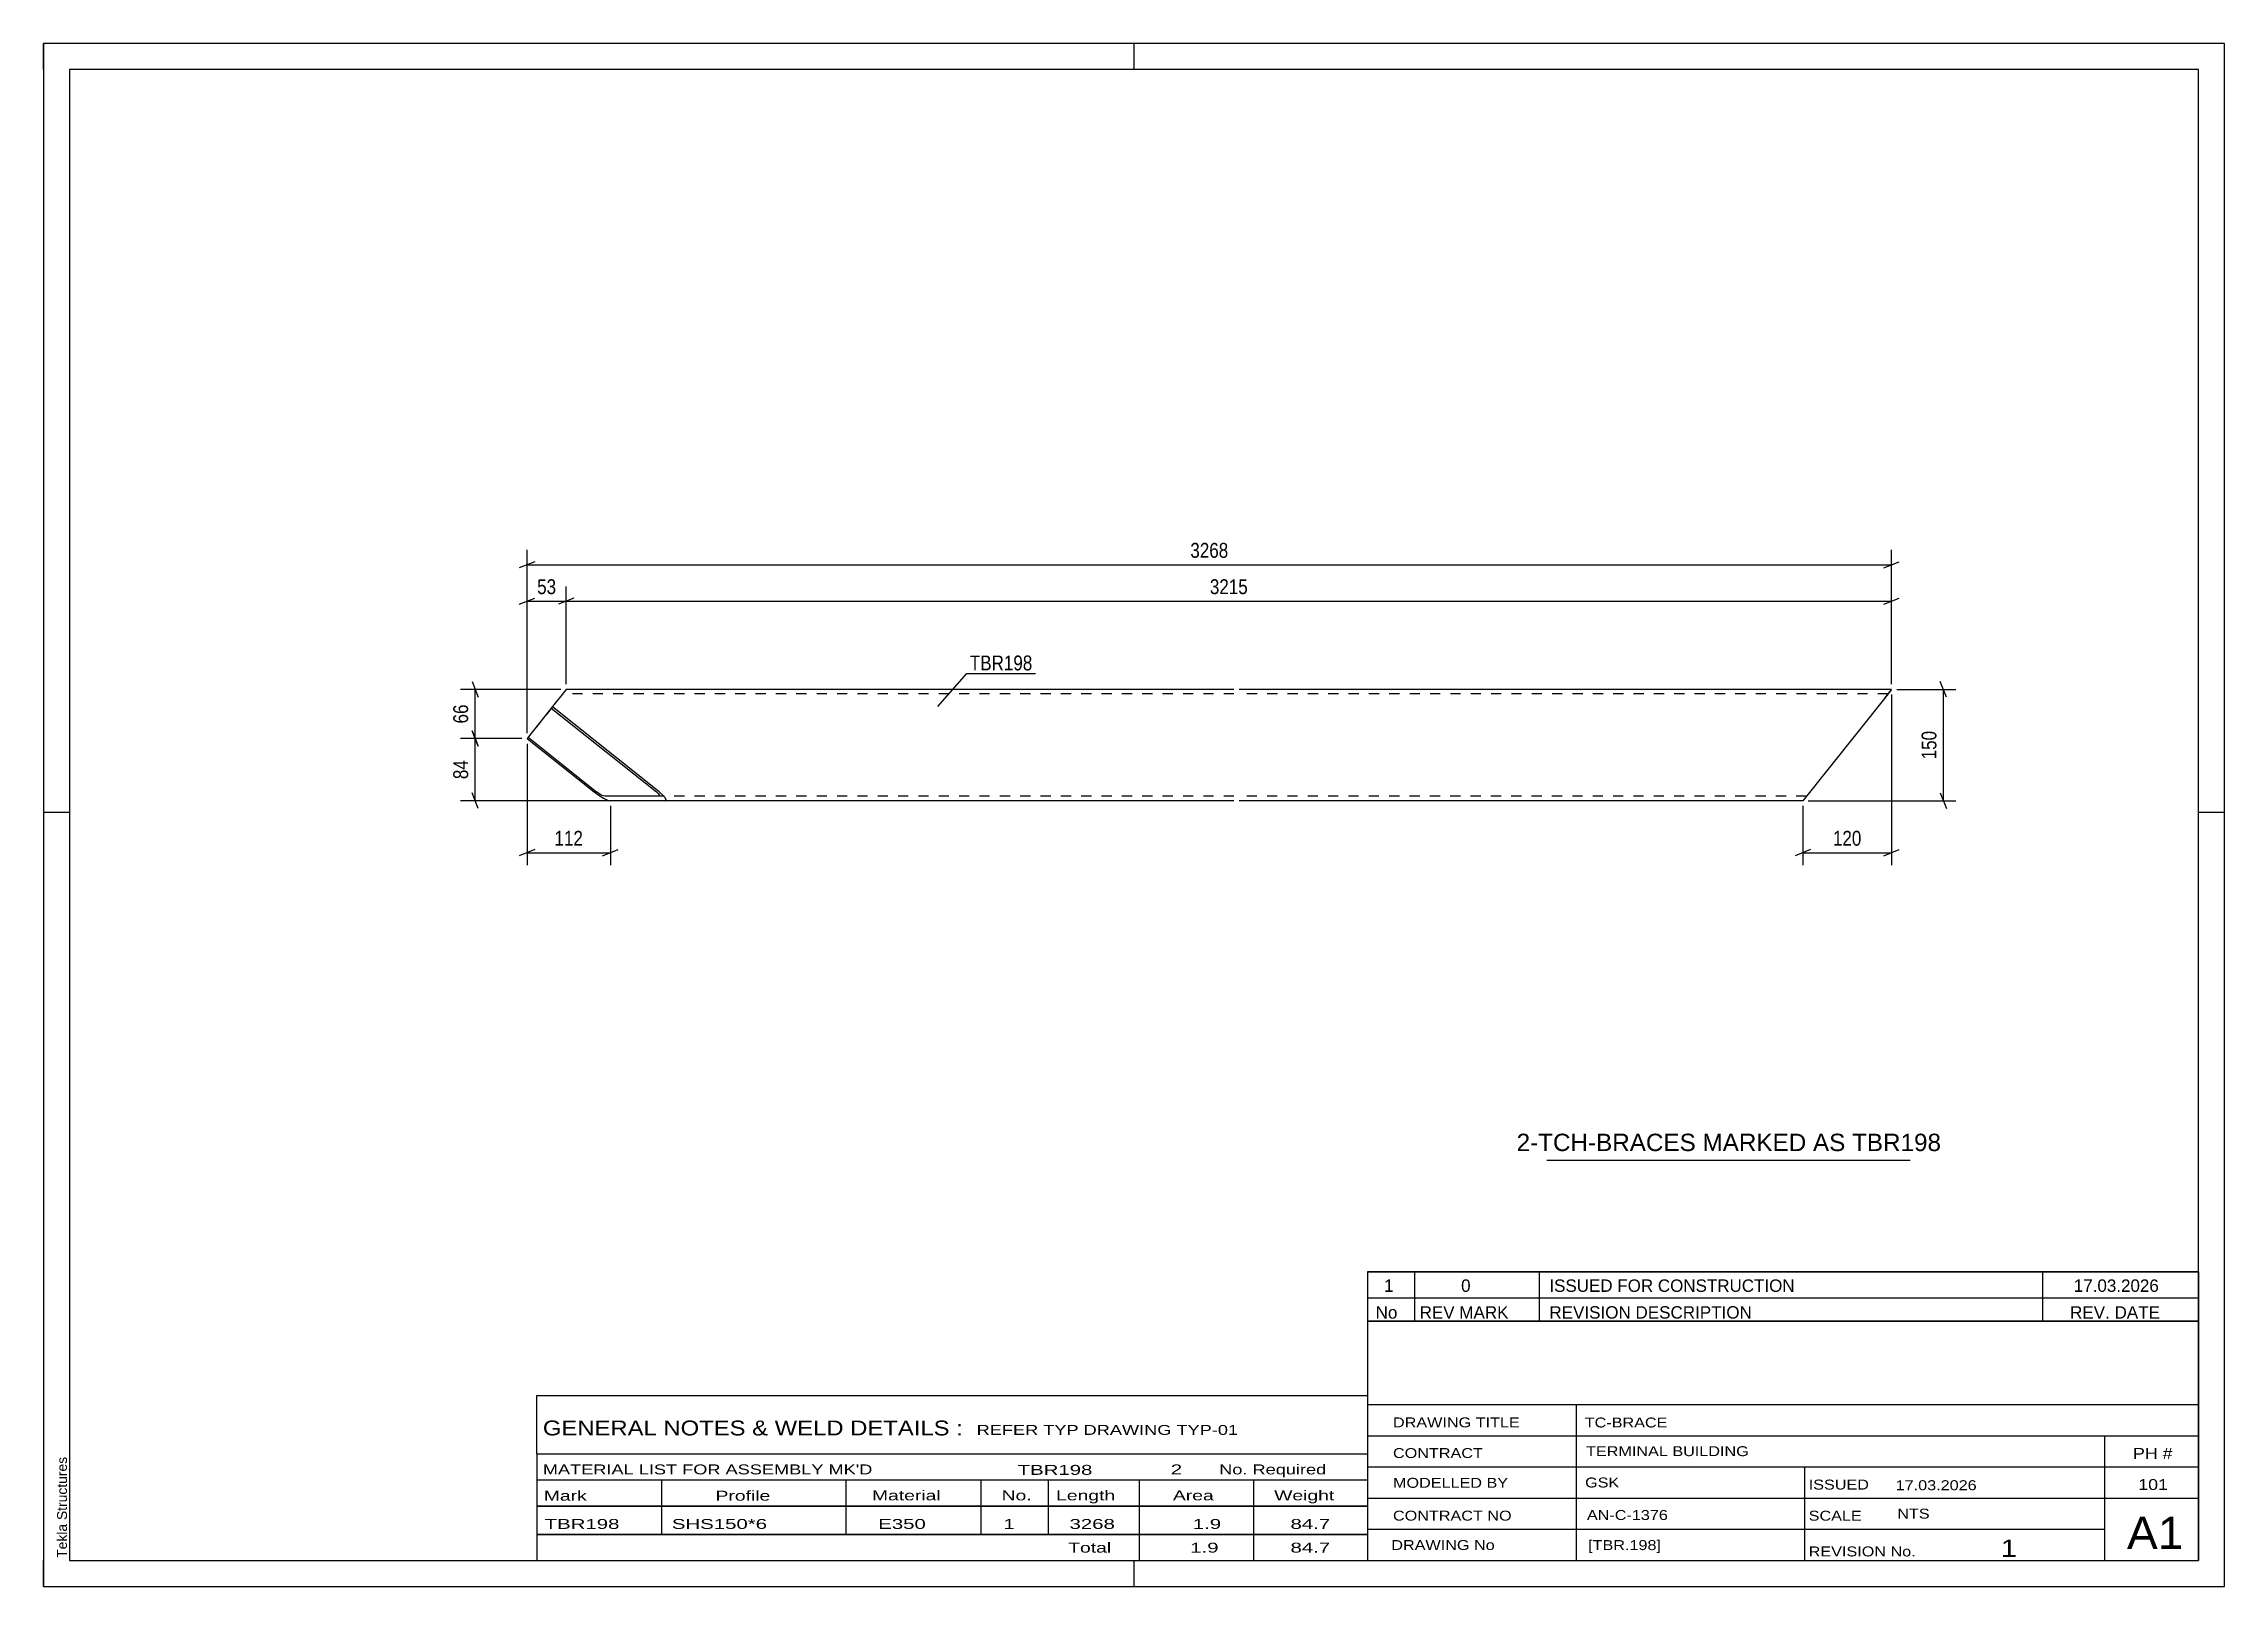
# Paper-space layout 'Layout1' of a CAD drawing. Header units: millimetres. Extents: x 0 to 420, y 0 to 297.
# The model-space entities are those that its viewports show. They can reach past a viewport. Long polylines and large blocks are cut down to what shows.
import ezdxf

# ---------------------------------------------------------------- set-up
doc = ezdxf.new("R2010")
doc.units = ezdxf.units.MM
doc.linetypes.add('DXK_LINE_DOT2', pattern=[3.9198, 1.9599, -1.9599])
doc.layers.add('Viewport layer', color=7, linetype='Continuous', plot=False)
doc.styles.add('Arial', font='ARIAL.TTF', dxfattribs={"height": 0.2})
doc.styles.add('Arial Narrow', font='ARIALN.TTF', dxfattribs={"height": 0.2})

# ---------------------------------------------------------------- blocks, each defined once
blk = doc.blocks.new('Unknown-580637370-1162')
at = {"color": 5, "linetype": 'Continuous'}
for p, q in [((420, 297), (0, 297)), ((0, 297), (0, 0)), ((0, 292), (0, 297)), ((210, 292), (210, 297)), ((420, 0), (420, 297)), ((415, 292), (5, 292)), ((5, 292), (5, 5)), ((415, 5), (415, 292)), ((5, 149), (0, 149)), ((420, 149), (415, 149)), ((0, 0), (0, 5)), ((5, 5), (415, 5)), ((210, 0), (210, 5)), ((0, 0), (420, 0))]:
    blk.add_line(p, q, dxfattribs=at)
at = {"color": 174, "linetype": 'Continuous', "style": 'Arial'}
blk.add_text('Tekla Structures', height=1.9102, rotation=90, dxfattribs=at).set_placement((4.5, 5.5))
blk = doc.blocks.new('Part-580637370-1944 - 1938')
at = {"color": 2, "linetype": 'Continuous'}
for p, q in [((100.64, 172.67), (97.78, 169.08)), ((229.24, 172.67), (100.64, 172.67)), ((355.89, 172.67), (230.24, 172.67)), ((355.89, 172.67), (354.53, 170.95)), ((97.78, 169.08), (93.11, 163.23)), ((97.78, 169.08), (118.02, 152.95)), ((118.52, 152.95), (97.98, 169.33)), ((354.53, 170.95), (338.81, 151.24)), ((93.11, 163.23), (106.01, 152.95)), ((93.31, 163.47), (106.51, 152.95)), ((106.01, 152.95), (106.91, 152.3)), ((106.96, 152.63), (106.51, 152.95)), ((106.91, 152.3), (107.82, 151.74)), ((107.41, 152.35), (106.96, 152.63)), ((107.81, 152.16), (107.41, 152.35)), ((108.08, 152.1), (107.81, 152.16)), ((107.82, 151.74), (108.61, 151.37)), ((118.59, 152.1), (108.08, 152.1)), ((108.61, 151.37), (109.16, 151.24)), ((229.24, 151.24), (109.16, 151.24)), ((118.02, 152.95), (118.39, 152.63)), ((118.39, 152.63), (118.63, 152.35)), ((119.27, 152.3), (118.52, 152.95)), ((118.7, 152.16), (118.59, 152.1)), ((118.63, 152.35), (118.7, 152.16)), ((119.75, 151.74), (119.27, 152.3)), ((119.67, 151.24), (119.89, 151.37)), ((119.89, 151.37), (119.75, 151.74)), ((338.81, 151.24), (230.24, 151.24))]:
    blk.add_line(p, q, dxfattribs=at)
at = {"color": 7, "linetype": 'DXK_LINE_DOT2'}
for p, q in [((355.79, 172.54), (354.53, 170.95)), ((97.98, 169.33), (93.31, 163.47)), ((229.24, 171.81), (99.95, 171.81)), ((355.21, 171.81), (230.24, 171.81)), ((229.24, 152.1), (118.59, 152.1)), ((339.5, 152.1), (230.24, 152.1)), ((339.5, 152.1), (339.55, 152.16))]:
    blk.add_line(p, q, dxfattribs=at)
blk = doc.blocks.new('StraightDimension-580637370-2000 - 1938')
at = {"color": 7, "linetype": 'Continuous'}
for p, q in [((356.89, 172.67), (368.29, 172.67)), ((366.49, 171.17), (365.29, 174.17)), ((365.89, 151.24), (365.89, 172.67)), ((339.81, 151.24), (368.29, 151.24)), ((365.29, 152.74), (366.49, 149.74))]:
    blk.add_line(p, q, dxfattribs=at)
at = {"color": 0}
blk.add_wipeout([(365.14, 165.3), (360.94, 165.3), (360.94, 158.61), (365.14, 158.61)], dxfattribs=at)
at = {"color": 3, "style": 'Arial Narrow'}
blk.add_text('150', height=2.863, rotation=90.0002, dxfattribs=at).set_placement((364.54, 159.21))
blk = doc.blocks.new('StraightDimension-580637370-2008 - 1938')
at = {"color": 7, "linetype": 'Continuous'}
for p, q in [((91.61, 189.07), (94.61, 190.27)), ((93.11, 164.23), (93.11, 192.52)), ((93.11, 189.67), (100.64, 189.67)), ((102.14, 190.27), (99.14, 189.07)), ((100.64, 173.67), (100.64, 192.52))]:
    blk.add_line(p, q, dxfattribs=at)
at = {"color": 0}
blk.add_wipeout([(99.3, 190.42), (99.3, 194.62), (94.45, 194.62), (94.45, 190.42)], dxfattribs=at)
at = {"color": 3, "style": 'Arial Narrow'}
blk.add_text('53', height=2.863, dxfattribs=at).set_placement((95.05, 191.02))
blk = doc.blocks.new('StraightDimension-580637370-1987 - 1938')
at = {"color": 7, "linetype": 'Continuous'}
for p, q in [((99.64, 172.67), (80.26, 172.67)), ((82.51, 174.17), (83.71, 171.17)), ((83.11, 163.23), (83.11, 172.67)), ((83.71, 161.73), (82.51, 164.73)), ((92.11, 163.23), (80.26, 163.23))]:
    blk.add_line(p, q, dxfattribs=at)
at = {"color": 0}
blk.add_wipeout([(82.36, 170.38), (78.16, 170.38), (78.16, 165.52), (82.36, 165.52)], dxfattribs=at)
at = {"color": 3, "style": 'Arial Narrow'}
blk.add_text('66', height=2.863, rotation=90.0002, dxfattribs=at).set_placement((81.76, 166.12))
blk = doc.blocks.new('StraightDimension-580637370-1988 - 1938')
at = {"color": 7, "linetype": 'Continuous'}
for p, q in [((82.51, 164.73), (83.71, 161.73)), ((92.11, 163.23), (80.26, 163.23)), ((83.11, 151.24), (83.11, 163.23)), ((119.67, 151.24), (80.26, 151.24)), ((83.71, 149.74), (82.51, 152.74))]:
    blk.add_line(p, q, dxfattribs=at)
at = {"color": 0}
blk.add_wipeout([(82.36, 159.66), (78.16, 159.66), (78.16, 154.81), (82.36, 154.81)], dxfattribs=at)
at = {"color": 3, "style": 'Arial Narrow'}
blk.add_text('84', height=2.863, rotation=90.0002, dxfattribs=at).set_placement((81.76, 155.41))
blk = doc.blocks.new('StraightDimension-580637370-2007 - 1938')
at = {"color": 7, "linetype": 'Continuous'}
for p, q in [((102.14, 190.27), (99.14, 189.07)), ((100.64, 173.67), (100.64, 192.52)), ((100.64, 189.67), (355.89, 189.67)), ((354.39, 189.07), (357.39, 190.27)), ((355.89, 173.67), (355.89, 192.52))]:
    blk.add_line(p, q, dxfattribs=at)
at = {"color": 0}
blk.add_wipeout([(232.52, 190.42), (232.52, 194.62), (224.01, 194.62), (224.01, 190.42)], dxfattribs=at)
at = {"color": 3, "style": 'Arial Narrow'}
blk.add_text('3215', height=2.863, dxfattribs=at).set_placement((224.61, 191.02))
blk = doc.blocks.new('StraightDimension-580637370-2016 - 1938')
at = {"color": 7, "linetype": 'Continuous'}
for p, q in [((355.89, 171.67), (355.89, 138.84)), ((338.81, 150.24), (338.81, 138.84)), ((340.31, 141.84), (337.31, 140.64)), ((338.81, 141.24), (355.89, 141.24)), ((354.39, 140.64), (357.39, 141.84))]:
    blk.add_line(p, q, dxfattribs=at)
at = {"color": 0}
blk.add_wipeout([(350.7, 141.99), (350.7, 146.19), (344.01, 146.19), (344.01, 141.99)], dxfattribs=at)
at = {"color": 3, "style": 'Arial Narrow'}
blk.add_text('120', height=2.863, dxfattribs=at).set_placement((344.61, 142.59))
blk = doc.blocks.new('StraightDimension-580637370-2025 - 1938')
at = {"color": 7, "linetype": 'Continuous'}
for p, q in [((93.11, 164.23), (93.11, 199.52)), ((355.89, 173.67), (355.89, 199.52)), ((94.61, 197.27), (91.61, 196.07)), ((93.11, 196.67), (355.89, 196.67)), ((354.39, 196.07), (357.39, 197.27))]:
    blk.add_line(p, q, dxfattribs=at)
at = {"color": 0}
blk.add_wipeout([(228.76, 197.42), (228.76, 201.62), (220.25, 201.62), (220.25, 197.42)], dxfattribs=at)
at = {"color": 3, "style": 'Arial Narrow'}
blk.add_text('3268', height=2.863, dxfattribs=at).set_placement((220.85, 198.02))
blk = doc.blocks.new('StraightDimension-580637370-2261 - 1938')
at = {"color": 7, "linetype": 'Continuous'}
for p, q in [((93.11, 162.23), (93.11, 138.84)), ((109.16, 150.24), (109.16, 138.84)), ((94.61, 141.84), (91.61, 140.64)), ((93.11, 141.24), (109.16, 141.24)), ((107.66, 140.64), (110.66, 141.84))]:
    blk.add_line(p, q, dxfattribs=at)
at = {"color": 0}
blk.add_wipeout([(104.48, 141.99), (104.48, 146.19), (97.79, 146.19), (97.79, 141.99)], dxfattribs=at)
at = {"color": 3, "style": 'Arial Narrow'}
blk.add_text('112', height=2.863, dxfattribs=at).set_placement((98.39, 142.59))
blk = doc.blocks.new('Unknown-580637370-2345')
at = {"color": 7, "linetype": 'Continuous'}
for p, q in [((255, 51.05), (255, 5)), ((255, 51.05), (415, 51.05)), ((415, 51), (415, 5)), ((255, 35), (415, 35)), ((295.14, 35), (295.14, 5)), ((255, 29), (415, 29)), ((397, 5.05), (397, 29.05)), ((255, 23), (415, 23)), ((339.14, 23), (339.14, 5)), ((255, 17), (415, 17)), ((255, 11), (397, 11)), ((255, 5), (415, 5))]:
    blk.add_line(p, q, dxfattribs=at)
at = {"color": 7, "style": 'Arial Narrow'}
for s, height, width, p in [('DRAWING TITLE', 1.9089, 1.425378, (259.88, 30.61)), ('TC-BRACE', 1.909, 1.425378, (296.81, 30.59)), ('CONTRACT', 1.909, 1.425378, (259.88, 24.71)), ('TERMINAL BUILDING', 1.9089, 1.425378, (297.06, 25.07)), ('MODELLED BY', 1.9089, 1.425378, (259.88, 18.98)), ('GSK', 1.909, 1.425378, (296.88, 19.04)), ('ISSUED', 1.909, 1.425378, (339.94, 18.64)), ('17.03.2026', 1.909, 1.425378, (356.69, 18.52)), ('CONTRACT NO', 1.9089, 1.425378, (259.88, 12.66)), ('AN-C-1376', 1.909, 1.425378, (297.23, 12.78)), ('SCALE', 1.909, 1.425378, (339.94, 12.65)), ('A1', 6.204, 1.25, (401.24, 7.2)), ('DRAWING No', 1.909, 1.425378, (259.56, 7)), ('[TBR.198]', 1.909, 1.425378, (297.46, 6.99)), ('1', 3.34, 1.5, (376.91, 5.68)), ('REVISION No.', 1.9089, 1.425378, (339.94, 5.77))]:
    blk.add_text(s, height=height, dxfattribs=dict(at, width=width)).set_placement(p)
at = {"color": 7, "linetype": 'Continuous', "style": 'Arial Narrow'}
for s, height, width, p in [('PH #', 2.1, 1.42538, (402.4, 24.55)), ('101', 2.1, 1.42538, (403.41, 18.55)), ('NTS', 1.909, 1.425378, (357, 13.05))]:
    blk.add_text(s, height=height, dxfattribs=dict(at, width=width)).set_placement(p)
blk = doc.blocks.new('Unknown-580637370-2346')
at = {"color": 7, "linetype": 'Continuous'}
for p, q in [((255, 60.55), (415, 60.55)), ((415, 60.55), (255, 60.55)), ((255, 60.55), (255, 55.55)), ((264, 60.55), (264, 55.55)), ((288, 60.55), (288, 55.55)), ((385, 60.55), (385, 55.55)), ((415, 60.55), (415, 55.55)), ((255, 55.55), (415, 55.55)), ((255, 55.55), (255, 51.05)), ((255, 55.55), (415, 55.55)), ((264, 55.55), (264, 51.05)), ((288, 55.55), (288, 51.05)), ((385, 55.55), (385, 51.05)), ((415, 55.55), (415, 51.05)), ((415, 51.05), (255, 51.05))]:
    blk.add_line(p, q, dxfattribs=at)
at = {"color": 7, "linetype": 'Continuous', "style": 'Arial Narrow'}
for s, height, width, p in [('1', 2.39, 1.196471, (258.16, 56.7)), ('0', 2.39, 1.196471, (273, 56.7)), ('ISSUED FOR CONSTRUCTION', 2.3861, 1.196471, (290, 56.7)), ('17.03.2026', 2.386, 1.196471, (391, 56.7)), ('No', 2.386, 1.2, (256.54, 51.55)), ('REV MARK', 2.386, 1.2, (265, 51.55)), ('REVISION DESCRIPTION', 2.3861, 1.2, (290, 51.55)), ('REV. DATE', 2.386, 1.2, (390.28, 51.55))]:
    blk.add_text(s, height=height, dxfattribs=dict(at, width=width)).set_placement(p)
blk = doc.blocks.new('Unknown-580637370-2347')
at = {"color": 7, "linetype": 'Continuous'}
for p, q in [((95, 36.75), (255, 36.75)), ((95, 25.5), (95, 36.75)), ((255, 36.75), (255, 25.5)), ((95, 25.5), (255, 25.5)), ((95, 25.5), (95, 20.5)), ((255, 25.5), (255, 20.5)), ((95, 20.5), (255, 20.5)), ((95, 20.5), (95, 15.5)), ((119, 20.5), (119, 15.5)), ((154.5, 20.5), (154.5, 15.5)), ((180.5, 20.5), (180.5, 15.5)), ((193.5, 20.5), (193.5, 15.5)), ((211, 20.5), (211, 15.5)), ((233, 20.5), (233, 15.5)), ((255, 20.5), (255, 15.5)), ((95, 15.5), (255, 15.5)), ((95, 15.45), (95, 10.05)), ((95, 15.45), (255, 15.45)), ((119, 15.5), (119, 10)), ((154.5, 15.5), (154.5, 10)), ((180.5, 15.5), (180.5, 10)), ((193.5, 15.5), (193.5, 10)), ((211, 15.5), (211, 10)), ((233, 15.5), (233, 10)), ((255, 15.45), (255, 10.05)), ((95, 10.05), (255, 10.05)), ((95, 10), (255, 10)), ((95, 10), (95, 5)), ((211, 10), (211, 5)), ((233, 10), (233, 5)), ((255, 10), (255, 5)), ((95, 5), (255, 5))]:
    blk.add_line(p, q, dxfattribs=at)
at = {"color": 7, "style": 'Arial Narrow'}
for s, height, width, p in [('GENERAL NOTES & WELD DETAILS :', 2.8633, 1.4, (96.15, 29.06)), ('REFER TYP DRAWING TYP-01', 1.9089, 1.6, (179.7, 29.16)), ("MATERIAL LIST FOR ASSEMBLY MK'D", 1.9089, 1.6, (96.15, 21.56)), ('TBR198', 1.909, 1.794707, (187.59, 21.47)), ('2', 1.91, 1.794707, (217.08, 21.56)), ('No. Required', 1.9089, 1.6, (226.41, 21.56)), ('Mark', 1.909, 1.7, (96.34, 16.5)), ('Profile', 1.909, 1.7, (129.41, 16.5)), ('Material', 1.909, 1.7, (159.54, 16.56)), ('No.', 1.909, 1.7, (184.5, 16.56)), ('Length', 1.909, 1.7, (195, 16.56)), ('Area', 1.909, 1.7, (217.5, 16.56)), ('Weight', 1.909, 1.7, (237, 16.56))]:
    blk.add_text(s, height=height, dxfattribs=dict(at, width=width)).set_placement(p)
at = {"color": 7, "linetype": 'Continuous', "style": 'Arial Narrow'}
for s, height, width, p in [('TBR198', 1.909, 1.794707, (96.5, 11.06)), ('SHS150*6', 1.909, 1.794707, (121, 11.06)), ('E350', 1.909, 1.794707, (160.74, 11.06)), ('1', 1.91, 1.794707, (184.86, 11.06)), ('3268', 1.909, 1.794707, (197.58, 11.06)), ('1.9', 1.909, 1.794707, (221.32, 11.06)), ('84.7', 1.909, 1.794707, (240.14, 11.06)), ('Total', 1.909, 1.7, (197.33, 6.5)), ('1.9', 1.909, 1.794707, (220.83, 6.5)), ('84.7', 1.909, 1.794707, (240.14, 6.5))]:
    blk.add_text(s, height=height, dxfattribs=dict(at, width=width)).set_placement(p)
blk = doc.blocks.new('Unknown-580637370-2348')
at = {"color": 7, "linetype": 'Continuous'}
blk.add_line((289.5, 82.05), (359.5, 82.05), dxfattribs=at)
at = {"color": 7, "style": 'Arial'}
blk.add_text('2-TCH-BRACES MARKED AS TBR198', height=3.3428, dxfattribs=at).set_placement((283.69, 83.8))
blk = doc.blocks.new('Mark-580637370-1979 - 1938')
at = {"color": 0}
blk.add_wipeout([(190.44, 176.34), (190.44, 179.34), (178.38, 179.34), (178.38, 176.34)], dxfattribs=at)
blk.add_wipeout([(190.44, 176.34), (190.44, 179.34), (178.38, 179.34), (178.38, 176.34)], dxfattribs=at)
at = {"color": 30, "linetype": 'Continuous'}
for p, q in [((172.21, 169.41), (177.78, 175.74)), ((177.78, 175.74), (191.04, 175.74))]:
    blk.add_line(p, q, dxfattribs=at)
at = {"color": 3, "style": 'Arial Narrow'}
blk.add_text('TBR198', height=2.863, dxfattribs=at).set_placement((178.38, 176.34))

msp = doc.modelspace()

# ---------------------------------------------------------------- block references
for name in ['Unknown-580637370-1162', 'Part-580637370-1944 - 1938', 'Unknown-580637370-2348', 'Unknown-580637370-2346', 'Unknown-580637370-2345', 'Unknown-580637370-2347']:
    msp.add_blockref(name, (0, 0))

# ---------------------------------------------------------------- next in the draw order: block references
for name in ['StraightDimension-580637370-2008 - 1938', 'StraightDimension-580637370-2000 - 1938']:
    msp.add_blockref(name, (0, 0))

# ---------------------------------------------------------------- next in the draw order: block references
msp.add_blockref('StraightDimension-580637370-1987 - 1938', (0, 0))

# ---------------------------------------------------------------- next in the draw order: block references
for name in ['StraightDimension-580637370-2007 - 1938', 'StraightDimension-580637370-1988 - 1938']:
    msp.add_blockref(name, (0, 0))

# ---------------------------------------------------------------- next in the draw order: block references
msp.add_blockref('StraightDimension-580637370-2016 - 1938', (0, 0))

# ---------------------------------------------------------------- next in the draw order: block references
msp.add_blockref('StraightDimension-580637370-2025 - 1938', (0, 0))

# ---------------------------------------------------------------- next in the draw order: block references
for name in ['Mark-580637370-1979 - 1938', 'StraightDimension-580637370-2261 - 1938']:
    msp.add_blockref(name, (0, 0))

psp = doc.layouts.get("Layout1")

# ---------------------------------------------------------------- viewports
at = {"layer": 'Viewport layer', "view_target_point": (210, 148.5)}
psp.add_viewport(center=(210, 148.5), size=(420, 297), view_center_point=(0, 0), view_height=297, dxfattribs=at)

doc.saveas('drawing.dxf')
